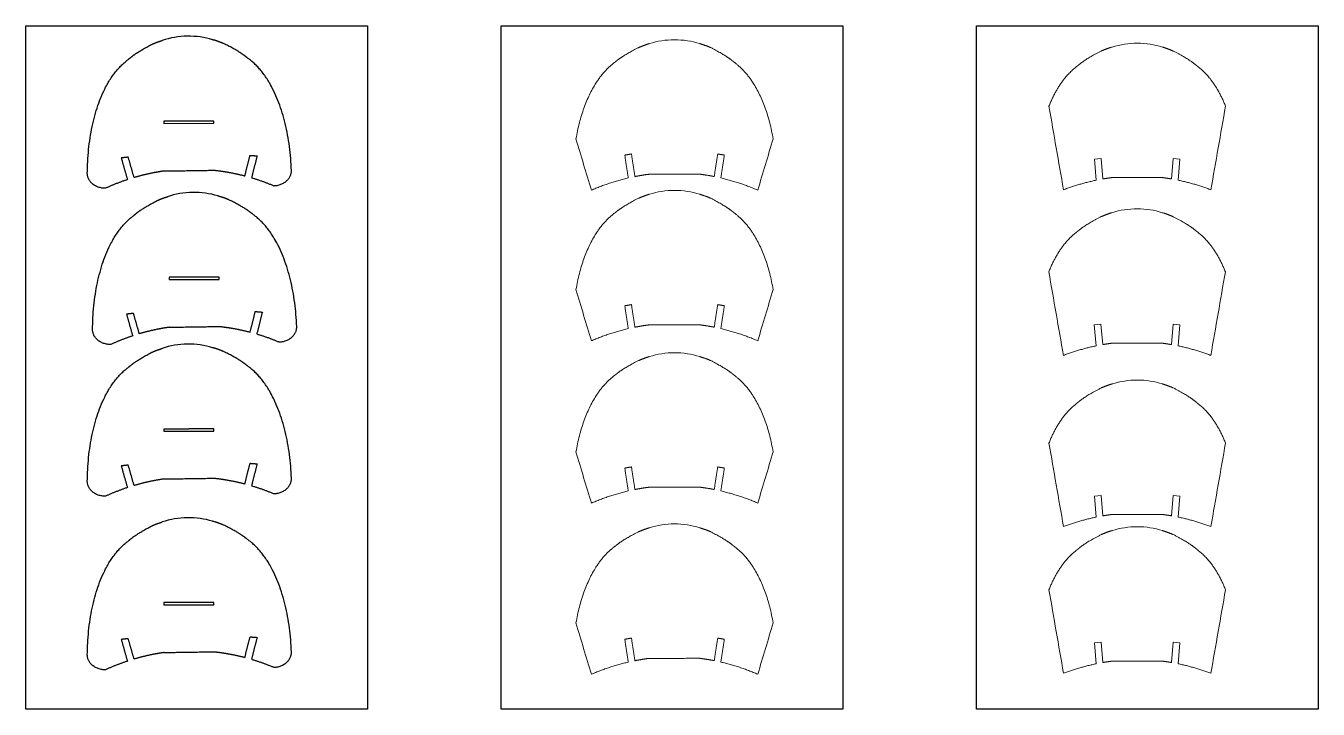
# Model space of a CAD drawing. Header units: metres. Extents: x 1979.8 to 2018, y 1971.1 to 1990.7.
# Drawn here: x 2012.19 to 2017.96, y 1987.33 to 1990.38 of the extents above; entities that cross this region are included whole.
import ezdxf

# ---------------------------------------------------------------- set-up
doc = ezdxf.new("R2010")
doc.units = ezdxf.units.M
doc.layers.add('ΦΥΛΛΑ ΓΙΑ CNC', color=1, linetype='Continuous')
doc.layers.add('ΦΥΛΛΑ ΚΟΝΤΡΑ ΠΛΑΚΕ', color=131, linetype='Continuous')

msp = doc.modelspace()

# ---------------------------------------------------------------- linework, layer by layer
at = {"layer": 'ΦΥΛΛΑ ΓΙΑ CNC'}
for points in [[(2012.9151, 1989.9571), (2012.8037, 1989.9571), (2012.8037, 1989.9469), (2013.0266, 1989.9476), (2013.0266, 1989.9575), (2012.9151, 1989.9575)], [(2012.9386, 1989.2598), (2012.8271, 1989.2598), (2012.8272, 1989.2496), (2013.0501, 1989.2503), (2013.05, 1989.2601), (2012.9386, 1989.2601)], [(2012.9151, 1988.5826), (2012.8037, 1988.5826), (2012.8037, 1988.5724), (2013.0266, 1988.573), (2013.0266, 1988.5829), (2012.9151, 1988.5829)], [(2012.9151, 1987.8078), (2012.8037, 1987.8078), (2012.8037, 1987.7976), (2013.0266, 1987.7983), (2013.0266, 1987.8082), (2012.9151, 1987.8082)]]:
    msp.add_lwpolyline(points, dxfattribs=at)
at = {"layer": 'ΦΥΛΛΑ ΓΙΑ CNC', "lineweight": 5}
for points in [[(2016.9652, 1989.6933), (2016.9568, 1989.7865), (2016.9866, 1989.7901), (2016.9948, 1989.6989)], [(2017.3008, 1989.6989), (2017.3089, 1989.7901), (2017.3387, 1989.7865), (2017.3304, 1989.6933)], [(2016.9646, 1988.954), (2016.9563, 1989.0472), (2016.9861, 1989.0508), (2016.9943, 1988.9596)], [(2017.3003, 1988.9596), (2017.3084, 1989.0508), (2017.3382, 1989.0472), (2017.3299, 1988.954)], [(2016.9652, 1988.1896), (2016.9568, 1988.2827), (2016.9866, 1988.2864), (2016.9948, 1988.1952)], [(2017.3008, 1988.1952), (2017.3089, 1988.2864), (2017.3387, 1988.2827), (2017.3304, 1988.1896)], [(2016.9652, 1987.5349), (2016.9568, 1987.628), (2016.9866, 1987.6317), (2016.9948, 1987.5405)], [(2017.3008, 1987.5405), (2017.3089, 1987.6317), (2017.3387, 1987.628), (2017.3304, 1987.5349)]]:
    msp.add_lwpolyline(points, dxfattribs=at)
at = {"layer": 'ΦΥΛΛΑ ΓΙΑ CNC', "lineweight": -3}
for points, weights in [([(2012.7472, 1990.2984), (2012.7709, 1990.3092), (2012.7958, 1990.317)], [0.931709150307, 0.919797461204, 0.911534052656]), ([(2013.07, 1990.3033), (2013.0459, 1990.3134), (2013.0208, 1990.3204)], [0.931709150307, 0.919797461204, 0.911534052656]), ([(2012.8049, 1989.7344), (2012.9179, 1989.7361), (2013.0295, 1989.7378)], [0.999923417659, 0.942555254016, 1]), ([(2013.2938, 1989.6688), (2013.3739, 1989.67), (2013.3729, 1989.7373)], [1, 0.707106781187, 1]), ([(2012.5429, 1989.6573), (2012.4627, 1989.6561), (2012.4617, 1989.7233)], [1, 0.707106781187, 1]), ([(2012.6407, 1989.6958), (2012.5907, 1989.6793), (2012.5429, 1989.6573)], [0.99651626955, 0.996723144745, 1]), ([(2013.1948, 1989.7043), (2013.2453, 1989.6893), (2013.2938, 1989.6688)], [0.99651626955, 0.996723144745, 1]), ([(2012.7706, 1989.601), (2012.7944, 1989.6118), (2012.8193, 1989.6196)], [0.931709150307, 0.919797461204, 0.911534052656]), ([(2013.0934, 1989.606), (2013.0694, 1989.616), (2013.0442, 1989.6231)], [0.931709150307, 0.919797461204, 0.911534052656]), ([(2012.8283, 1989.037), (2012.9414, 1989.0388), (2013.053, 1989.0405)], [0.999923417659, 0.942555254016, 1]), ([(2013.3172, 1988.9714), (2013.3974, 1988.9726), (2013.3964, 1989.0399)], [1, 0.707106781187, 1]), ([(2012.5664, 1988.96), (2012.4862, 1988.9587), (2012.4851, 1989.026)], [1, 0.707106781187, 1]), ([(2012.6642, 1988.9985), (2012.6142, 1988.9819), (2012.5664, 1988.96)], [0.99651626955, 0.996723144745, 1]), ([(2013.2183, 1989.0069), (2013.2687, 1988.9919), (2013.3172, 1988.9714)], [0.99651626955, 0.996723144745, 1]), ([(2012.7472, 1988.9238), (2012.7709, 1988.9346), (2012.7958, 1988.9424)], [0.931709150307, 0.919797461204, 0.911534052656]), ([(2013.07, 1988.9287), (2013.0459, 1988.9388), (2013.0208, 1988.9458)], [0.931709150307, 0.919797461204, 0.911534052656]), ([(2012.5429, 1988.2827), (2012.4627, 1988.2815), (2012.4617, 1988.3488)], [1, 0.707106781187, 1]), ([(2012.8049, 1988.3598), (2012.9179, 1988.3615), (2013.0295, 1988.3632)], [0.999923417659, 0.942555254016, 1]), ([(2013.2938, 1988.2942), (2013.3739, 1988.2954), (2013.3729, 1988.3627)], [1, 0.707106781187, 1]), ([(2012.6407, 1988.3212), (2012.5907, 1988.3047), (2012.5429, 1988.2827)], [0.99651626955, 0.996723144745, 1]), ([(2013.1948, 1988.3297), (2013.2453, 1988.3147), (2013.2938, 1988.2942)], [0.99651626955, 0.996723144745, 1]), ([(2012.7472, 1988.1491), (2012.7709, 1988.1599), (2012.7958, 1988.1677)], [0.931709150307, 0.919797461204, 0.911534052656]), ([(2013.07, 1988.154), (2013.0459, 1988.1641), (2013.0208, 1988.1711)], [0.931709150307, 0.919797461204, 0.911534052656]), ([(2012.5429, 1987.508), (2012.4627, 1987.5068), (2012.4617, 1987.574)], [1, 0.707106781187, 1]), ([(2012.6407, 1987.5465), (2012.5907, 1987.53), (2012.5429, 1987.508)], [0.99651626955, 0.996723144745, 1]), ([(2012.8049, 1987.5851), (2012.9179, 1987.5868), (2013.0295, 1987.5885)], [0.999923417659, 0.942555254016, 1]), ([(2013.1948, 1987.555), (2013.2453, 1987.54), (2013.2938, 1987.5195)], [0.99651626955, 0.996723144745, 1]), ([(2013.2938, 1987.5195), (2013.3739, 1987.5207), (2013.3729, 1987.588)], [1, 0.707106781187, 1])]:
    msp.add_rational_spline(points, weights, degree=2, dxfattribs=at)
for points in [[(2013.0206, 1990.3204), (2012.9853, 1990.3314), (2012.9469, 1990.3366), (2012.8698, 1990.3354), (2012.8313, 1990.3291), (2012.7958, 1990.317)], [(2013.0441, 1989.6231), (2013.0087, 1989.6341), (2012.9703, 1989.6393), (2012.8933, 1989.6381), (2012.8548, 1989.6317), (2012.8193, 1989.6196)], [(2013.0206, 1988.9458), (2012.9853, 1988.9568), (2012.9469, 1988.962), (2012.8698, 1988.9609), (2012.8313, 1988.9545), (2012.7958, 1988.9424)], [(2013.0206, 1988.1711), (2012.9853, 1988.1821), (2012.9469, 1988.1873), (2012.8698, 1988.1861), (2012.8313, 1988.1798), (2012.7958, 1988.1677)]]:
    msp.add_open_spline(points, degree=3, knots=[0, 0, 0, 0, 0.500337, 0.500337, 1.000843, 1.000843, 1.000843, 1.000843], dxfattribs=at)
for points, weights, knots in [([(2013.3729, 1989.7373), (2013.3582, 1990.1005), (2013.1854, 1990.2324), (2013.1741, 1990.241), (2013.1628, 1990.2496), (2013.1333, 1990.2721), (2013.07, 1990.3033)], [1, 0.888324260259, 1, 1, 1, 0.970376548073, 0.948940508878], [3.3219173, 3.3219173, 3.3219173, 3.7990306, 3.7990306, 3.8560209, 3.8560209, 3.9482049, 3.9482049, 3.9482049]), ([(2012.4617, 1989.7233), (2012.4653, 1990.0868), (2012.634, 1990.224), (2012.645, 1990.2329), (2012.6561, 1990.2419), (2012.6848, 1990.2653), (2012.7472, 1990.2984)], [1, 0.888324260259, 1, 1, 1, 0.970376548073, 0.948940508878], [3.3219173, 3.3219173, 3.3219173, 3.7990306, 3.7990306, 3.8560209, 3.8560209, 3.9482049, 3.9482049, 3.9482049]), ([(2012.8049, 1989.7344), (2012.7804, 1989.7309), (2012.7561, 1989.7261), (2012.7127, 1989.7176), (2012.6704, 1989.7051)], [1, 0.999659318534, 1, 0.997248724701, 0.99666160826], [2.7549118, 2.7549118, 2.7549118, 2.8346643, 2.8346643, 2.9768778, 2.9768778, 2.9768778]), ([(2013.0295, 1989.7378), (2013.0542, 1989.735), (2013.0786, 1989.731), (2013.1222, 1989.7238), (2013.1649, 1989.7126)], [1, 0.999659318534, 1, 0.997248724701, 0.99666160826], [2.7549118, 2.7549118, 2.7549118, 2.8346643, 2.8346643, 2.9768778, 2.9768778, 2.9768778]), ([(2012.4851, 1989.026), (2012.4888, 1989.3895), (2012.6575, 1989.5266), (2012.6685, 1989.5356), (2012.6795, 1989.5446), (2012.7083, 1989.5679), (2012.7706, 1989.601)], [1, 0.888324260259, 1, 1, 1, 0.970376548073, 0.948940508878], [3.3219173, 3.3219173, 3.3219173, 3.7990306, 3.7990306, 3.8560209, 3.8560209, 3.9482049, 3.9482049, 3.9482049]), ([(2013.3964, 1989.0399), (2013.3816, 1989.4031), (2013.2088, 1989.5351), (2013.1975, 1989.5437), (2013.1862, 1989.5523), (2013.1568, 1989.5748), (2013.0934, 1989.606)], [1, 0.888324260259, 1, 1, 1, 0.970376548073, 0.948940508878], [3.3219173, 3.3219173, 3.3219173, 3.7990306, 3.7990306, 3.8560209, 3.8560209, 3.9482049, 3.9482049, 3.9482049]), ([(2012.8283, 1989.037), (2012.8038, 1989.0335), (2012.7795, 1989.0288), (2012.7362, 1989.0203), (2012.6938, 1989.0078)], [1, 0.999659318534, 1, 0.997248724701, 0.99666160826], [2.7549118, 2.7549118, 2.7549118, 2.8346643, 2.8346643, 2.9768778, 2.9768778, 2.9768778]), ([(2013.053, 1989.0405), (2013.0776, 1989.0377), (2013.102, 1989.0337), (2013.1456, 1989.0265), (2013.1883, 1989.0153)], [1, 0.999659318534, 1, 0.997248724701, 0.99666160826], [2.7549118, 2.7549118, 2.7549118, 2.8346643, 2.8346643, 2.9768778, 2.9768778, 2.9768778]), ([(2012.4617, 1988.3488), (2012.4653, 1988.7123), (2012.634, 1988.8494), (2012.645, 1988.8584), (2012.6561, 1988.8673), (2012.6848, 1988.8907), (2012.7472, 1988.9238)], [1, 0.888324260259, 1, 1, 1, 0.970376548073, 0.948940508878], [3.3219173, 3.3219173, 3.3219173, 3.7990306, 3.7990306, 3.8560209, 3.8560209, 3.9482049, 3.9482049, 3.9482049]), ([(2013.3729, 1988.3627), (2013.3582, 1988.7259), (2013.1854, 1988.8578), (2013.1741, 1988.8664), (2013.1628, 1988.8751), (2013.1333, 1988.8976), (2013.07, 1988.9287)], [1, 0.888324260259, 1, 1, 1, 0.970376548073, 0.948940508878], [3.3219173, 3.3219173, 3.3219173, 3.7990306, 3.7990306, 3.8560209, 3.8560209, 3.9482049, 3.9482049, 3.9482049]), ([(2012.8049, 1988.3598), (2012.7804, 1988.3563), (2012.7561, 1988.3515), (2012.7127, 1988.343), (2012.6704, 1988.3305)], [1, 0.999659318534, 1, 0.997248724701, 0.99666160826], [2.7549118, 2.7549118, 2.7549118, 2.8346643, 2.8346643, 2.9768778, 2.9768778, 2.9768778]), ([(2013.0295, 1988.3632), (2013.0542, 1988.3605), (2013.0786, 1988.3565), (2013.1222, 1988.3493), (2013.1649, 1988.3381)], [1, 0.999659318534, 1, 0.997248724701, 0.99666160826], [2.7549118, 2.7549118, 2.7549118, 2.8346643, 2.8346643, 2.9768778, 2.9768778, 2.9768778]), ([(2012.4617, 1987.574), (2012.4653, 1987.9375), (2012.634, 1988.0747), (2012.645, 1988.0836), (2012.6561, 1988.0926), (2012.6848, 1988.116), (2012.7472, 1988.1491)], [1, 0.888324260259, 1, 1, 1, 0.970376548073, 0.948940508878], [3.3219173, 3.3219173, 3.3219173, 3.7990306, 3.7990306, 3.8560209, 3.8560209, 3.9482049, 3.9482049, 3.9482049]), ([(2013.3729, 1987.588), (2013.3582, 1987.9512), (2013.1854, 1988.0831), (2013.1741, 1988.0917), (2013.1628, 1988.1003), (2013.1333, 1988.1228), (2013.07, 1988.154)], [1, 0.888324260259, 1, 1, 1, 0.970376548073, 0.948940508878], [3.3219173, 3.3219173, 3.3219173, 3.7990306, 3.7990306, 3.8560209, 3.8560209, 3.9482049, 3.9482049, 3.9482049]), ([(2012.8049, 1987.5851), (2012.7804, 1987.5816), (2012.7561, 1987.5768), (2012.7127, 1987.5683), (2012.6704, 1987.5558)], [1, 0.999659318534, 1, 0.997248724701, 0.99666160826], [2.7549118, 2.7549118, 2.7549118, 2.8346643, 2.8346643, 2.9768778, 2.9768778, 2.9768778]), ([(2013.0295, 1987.5885), (2013.0542, 1987.5857), (2013.0786, 1987.5817), (2013.1222, 1987.5745), (2013.1649, 1987.5633)], [1, 0.999659318534, 1, 0.997248724701, 0.99666160826], [2.7549118, 2.7549118, 2.7549118, 2.8346643, 2.8346643, 2.9768778, 2.9768778, 2.9768778])]:
    msp.add_rational_spline(points, weights, degree=2, knots=knots, dxfattribs=at)
at = {"layer": 'ΦΥΛΛΑ ΓΙΑ CNC', "lineweight": 5}
for points, weights in [([(2014.9211, 1990.2849), (2014.9451, 1990.2954), (2014.9701, 1990.3028)], [0.931709150307, 0.919797461204, 0.911534052656]), ([(2015.2442, 1990.285), (2015.2203, 1990.2955), (2015.1952, 1990.3029)], [0.931709150307, 0.919797461204, 0.911534052656]), ([(2017.0354, 1990.2877), (2017.0105, 1990.2803), (2016.9867, 1990.2698)], [0.911534052656, 0.919797461204, 0.931709150307]), ([(2017.3089, 1990.2698), (2017.2851, 1990.2803), (2017.2601, 1990.2877)], [0.931709150307, 0.919797461204, 0.911534052656]), ([(2014.8762, 1989.7033), (2014.7913, 1989.6836), (2014.7114, 1989.6489)], [0.997711099314, 0.994529875035, 0.999720950629]), ([(2014.9704, 1989.7201), (2015.0828, 1989.7202), (2015.1952, 1989.7202)], [1, 0.942516937305, 1]), ([(2015.2894, 1989.7034), (2015.3743, 1989.6838), (2015.4542, 1989.649)], [0.997711099314, 0.994529875035, 0.999720950629]), ([(2016.8188, 1989.6506), (2016.8903, 1989.6779), (2016.9652, 1989.6933)], [0.997605012612, 0.994926297735, 0.998754901031]), ([(2016.9948, 1989.6989), (2017.0151, 1989.7024), (2017.0355, 1989.705)], [1, 0.999762137469, 1]), ([(2017.0355, 1989.705), (2017.1495, 1989.705), (2017.2601, 1989.705)], [0.999939809522, 0.942547048317, 1]), ([(2017.2601, 1989.705), (2017.2805, 1989.7024), (2017.3008, 1989.6989)], [1, 0.999762137469, 1]), ([(2017.3304, 1989.6933), (2017.4053, 1989.6779), (2017.4767, 1989.6506)], [0.998754901031, 0.994926297735, 0.997605012612]), ([(2014.9211, 1989.6125), (2014.9451, 1989.6229), (2014.9701, 1989.6304)], [0.931709150307, 0.919797461204, 0.911534052656]), ([(2015.2442, 1989.6126), (2015.2203, 1989.623), (2015.1952, 1989.6304)], [0.931709150307, 0.919797461204, 0.911534052656]), ([(2017.0349, 1989.5484), (2017.01, 1989.541), (2016.9862, 1989.5306)], [0.911534052656, 0.919797461204, 0.931709150307]), ([(2017.3084, 1989.5305), (2017.2846, 1989.541), (2017.2596, 1989.5484)], [0.931709150307, 0.919797461204, 0.911534052656]), ([(2014.9704, 1989.0477), (2015.0828, 1989.0477), (2015.1952, 1989.0477)], [1, 0.942516937305, 1]), ([(2014.8762, 1989.0308), (2014.7913, 1989.0112), (2014.7114, 1988.9764)], [0.997711099314, 0.994529875035, 0.999720950629]), ([(2015.2894, 1989.0309), (2015.3743, 1989.0113), (2015.4542, 1988.9766)], [0.997711099314, 0.994529875035, 0.999720950629]), ([(2016.8183, 1988.9114), (2016.8898, 1988.9386), (2016.9646, 1988.954)], [0.997605012612, 0.994926297735, 0.998754901031]), ([(2016.9943, 1988.9596), (2017.0146, 1988.9631), (2017.035, 1988.9657)], [1, 0.999762137469, 1]), ([(2017.035, 1988.9657), (2017.149, 1988.9657), (2017.2595, 1988.9657)], [0.999939809522, 0.942547048317, 1]), ([(2017.2595, 1988.9657), (2017.28, 1988.9631), (2017.3003, 1988.9596)], [1, 0.999762137469, 1]), ([(2017.3299, 1988.954), (2017.4048, 1988.9386), (2017.4762, 1988.9113)], [0.998754901031, 0.994926297735, 0.997605012612]), ([(2014.9211, 1988.888), (2014.9451, 1988.8984), (2014.9701, 1988.9058)], [0.931709150307, 0.919797461204, 0.911534052656]), ([(2015.2442, 1988.888), (2015.2203, 1988.8985), (2015.1952, 1988.9059)], [0.931709150307, 0.919797461204, 0.911534052656]), ([(2017.0354, 1988.784), (2017.0105, 1988.7765), (2016.9867, 1988.7661)], [0.911534052656, 0.919797461204, 0.931709150307]), ([(2017.3089, 1988.7661), (2017.2851, 1988.7765), (2017.2601, 1988.7839)], [0.931709150307, 0.919797461204, 0.911534052656]), ([(2014.8762, 1988.3063), (2014.7913, 1988.2867), (2014.7114, 1988.2519)], [0.997711099314, 0.994529875035, 0.999720950629]), ([(2014.9704, 1988.3232), (2015.0828, 1988.3232), (2015.1952, 1988.3232)], [1, 0.942516937305, 1]), ([(2015.2894, 1988.3064), (2015.3743, 1988.2868), (2015.4542, 1988.2521)], [0.997711099314, 0.994529875035, 0.999720950629]), ([(2016.8188, 1988.1469), (2016.8903, 1988.1742), (2016.9652, 1988.1896)], [0.997605012612, 0.994926297735, 0.998754901031]), ([(2016.9948, 1988.1952), (2017.0151, 1988.1987), (2017.0355, 1988.2013)], [1, 0.999762137469, 1]), ([(2017.0355, 1988.2013), (2017.1495, 1988.2013), (2017.2601, 1988.2013)], [0.999939809522, 0.942547048317, 1]), ([(2017.2601, 1988.2013), (2017.2805, 1988.1987), (2017.3008, 1988.1952)], [1, 0.999762137469, 1]), ([(2017.3304, 1988.1896), (2017.4053, 1988.1742), (2017.4767, 1988.1469)], [0.998754901031, 0.994926297735, 0.997605012612]), ([(2014.9211, 1988.1239), (2014.9451, 1988.1344), (2014.9701, 1988.1418)], [0.931709150307, 0.919797461204, 0.911534052656]), ([(2015.2442, 1988.124), (2015.2203, 1988.1344), (2015.1952, 1988.1418)], [0.931709150307, 0.919797461204, 0.911534052656]), ([(2017.0354, 1988.1293), (2017.0105, 1988.1218), (2016.9867, 1988.1114)], [0.911534052656, 0.919797461204, 0.931709150307]), ([(2017.3089, 1988.1114), (2017.2851, 1988.1218), (2017.2601, 1988.1292)], [0.931709150307, 0.919797461204, 0.911534052656]), ([(2014.8762, 1987.5423), (2014.7913, 1987.5226), (2014.7114, 1987.4878)], [0.997711099314, 0.994529875035, 0.999720950629]), ([(2014.9704, 1987.5591), (2015.0828, 1987.5591), (2015.1952, 1987.5592)], [1, 0.942516937305, 1]), ([(2015.2894, 1987.5424), (2015.3743, 1987.5228), (2015.4542, 1987.488)], [0.997711099314, 0.994529875035, 0.999720950629]), ([(2016.8188, 1987.4922), (2016.8903, 1987.5195), (2016.9652, 1987.5349)], [0.997605012612, 0.994926297735, 0.998754901031]), ([(2016.9948, 1987.5405), (2017.0151, 1987.544), (2017.0355, 1987.5466)], [1, 0.999762137469, 1]), ([(2017.0355, 1987.5466), (2017.1495, 1987.5466), (2017.2601, 1987.5466)], [0.999939809522, 0.942547048317, 1]), ([(2017.2601, 1987.5466), (2017.2805, 1987.544), (2017.3008, 1987.5405)], [1, 0.999762137469, 1]), ([(2017.3304, 1987.5349), (2017.4053, 1987.5195), (2017.4767, 1987.4922)], [0.998754901031, 0.994926297735, 0.997605012612])]:
    msp.add_rational_spline(points, weights, degree=2, dxfattribs=at)
for points, knots in [([(2015.1951, 1990.3029), (2015.1596, 1990.3144), (2015.1212, 1990.3202), (2015.0441, 1990.3202), (2015.0057, 1990.3144), (2014.9702, 1990.3028)], [0, 0, 0, 0, 0.500337, 0.500337, 1.000843, 1.000843, 1.000843, 1.000843]), ([(2017.2601, 1990.2877), (2017.2252, 1990.2992), (2017.1871, 1990.305), (2017.1101, 1990.305), (2017.0714, 1990.2992), (2017.0354, 1990.2877)], [4.673377, 4.673377, 4.673377, 4.673377, 5.173715, 5.173715, 5.67422, 5.67422, 5.67422, 5.67422]), ([(2015.1951, 1989.6304), (2015.1596, 1989.6419), (2015.1212, 1989.6477), (2015.0441, 1989.6477), (2015.0057, 1989.6419), (2014.9702, 1989.6304)], [0, 0, 0, 0, 0.500337, 0.500337, 1.000843, 1.000843, 1.000843, 1.000843]), ([(2017.2596, 1989.5484), (2017.2247, 1989.5599), (2017.1866, 1989.5657), (2017.1096, 1989.5657), (2017.0709, 1989.56), (2017.0349, 1989.5484)], [4.673377, 4.673377, 4.673377, 4.673377, 5.173715, 5.173715, 5.67422, 5.67422, 5.67422, 5.67422]), ([(2015.1951, 1988.9059), (2015.1596, 1988.9174), (2015.1212, 1988.9232), (2015.0441, 1988.9232), (2015.0057, 1988.9174), (2014.9702, 1988.9058)], [0, 0, 0, 0, 0.500337, 0.500337, 1.000843, 1.000843, 1.000843, 1.000843]), ([(2017.2601, 1988.7839), (2017.2252, 1988.7955), (2017.1871, 1988.8013), (2017.1101, 1988.8013), (2017.0714, 1988.7955), (2017.0354, 1988.784)], [4.673377, 4.673377, 4.673377, 4.673377, 5.173715, 5.173715, 5.67422, 5.67422, 5.67422, 5.67422]), ([(2015.1951, 1988.1418), (2015.1596, 1988.1534), (2015.1212, 1988.1591), (2015.0441, 1988.1591), (2015.0057, 1988.1533), (2014.9702, 1988.1418)], [0, 0, 0, 0, 0.500337, 0.500337, 1.000843, 1.000843, 1.000843, 1.000843]), ([(2017.2601, 1988.1292), (2017.2252, 1988.1408), (2017.1871, 1988.1466), (2017.1101, 1988.1466), (2017.0714, 1988.1408), (2017.0354, 1988.1293)], [4.673377, 4.673377, 4.673377, 4.673377, 5.173715, 5.173715, 5.67422, 5.67422, 5.67422, 5.67422])]:
    msp.add_open_spline(points, degree=3, knots=knots, dxfattribs=at)
for points, weights, knots in [([(2014.6428, 1989.878), (2014.6842, 1990.1155), (2014.8069, 1990.2123), (2014.818, 1990.2211), (2014.8292, 1990.2299), (2014.8583, 1990.2528), (2014.9211, 1990.2849)], [0.957245256147, 0.917133739722, 1, 1, 1, 0.970376548073, 0.948940508878], [3.4450003, 3.4450003, 3.4450003, 3.7990306, 3.7990306, 3.8560209, 3.8560209, 3.9482049, 3.9482049, 3.9482049]), ([(2015.5228, 1989.8782), (2015.4812, 1990.1157), (2015.3585, 1990.2124), (2015.3473, 1990.2212), (2015.3361, 1990.23), (2015.307, 1990.2529), (2015.2442, 1990.285)], [0.957245256147, 0.917133739722, 1, 1, 1, 0.970376548073, 0.948940508878], [3.4450003, 3.4450003, 3.4450003, 3.7990306, 3.7990306, 3.8560209, 3.8560209, 3.9482049, 3.9482049, 3.9482049]), ([(2016.9867, 1990.2698), (2016.9241, 1990.2377), (2016.8951, 1990.2148), (2016.884, 1990.206), (2016.8729, 1990.1972), (2016.8001, 1990.1396), (2016.7538, 1990.024)], [0.948940508878, 0.970376548073, 1, 1, 1, 0.948904416698, 0.944564890513], [5.7357557, 5.7357557, 5.7357557, 5.8279397, 5.8279397, 5.88493, 5.88493, 6.1032262, 6.1032262, 6.1032262]), ([(2017.5418, 1990.024), (2017.4955, 1990.1395), (2017.4227, 1990.1972), (2017.4116, 1990.206), (2017.4005, 1990.2148), (2017.3715, 1990.2377), (2017.3089, 1990.2698)], [0.944564890513, 0.948904416698, 1, 1, 1, 0.970376548073, 0.948940508878], [4.2443711, 4.2443711, 4.2443711, 4.4626672, 4.4626672, 4.5196575, 4.5196575, 4.6118415, 4.6118415, 4.6118415]), ([(2014.9704, 1989.7201), (2014.9458, 1989.717), (2014.9214, 1989.7126), (2014.9136, 1989.7112), (2014.9059, 1989.7097)], [1, 0.999659318534, 1, 0.99950595253, 0.999081689467], [2.7549118, 2.7549118, 2.7549118, 2.8346643, 2.8346643, 2.8602016, 2.8602016, 2.8602016]), ([(2015.1952, 1989.7202), (2015.2198, 1989.7171), (2015.2442, 1989.7127), (2015.252, 1989.7113), (2015.2597, 1989.7097)], [1, 0.999659318534, 1, 0.99950595253, 0.999081689467], [2.7549118, 2.7549118, 2.7549118, 2.8346643, 2.8346643, 2.8602016, 2.8602016, 2.8602016]), ([(2014.6428, 1989.2056), (2014.6842, 1989.4431), (2014.8069, 1989.5398), (2014.818, 1989.5486), (2014.8292, 1989.5574), (2014.8583, 1989.5803), (2014.9211, 1989.6125)], [0.957245256147, 0.917133739722, 1, 1, 1, 0.970376548073, 0.948940508878], [3.4450003, 3.4450003, 3.4450003, 3.7990306, 3.7990306, 3.8560209, 3.8560209, 3.9482049, 3.9482049, 3.9482049]), ([(2015.5228, 1989.2058), (2015.4812, 1989.4433), (2015.3585, 1989.5399), (2015.3473, 1989.5487), (2015.3361, 1989.5575), (2015.307, 1989.5804), (2015.2442, 1989.6126)], [0.957245256147, 0.917133739722, 1, 1, 1, 0.970376548073, 0.948940508878], [3.4450003, 3.4450003, 3.4450003, 3.7990306, 3.7990306, 3.8560209, 3.8560209, 3.9482049, 3.9482049, 3.9482049]), ([(2016.9862, 1989.5306), (2016.9236, 1989.4984), (2016.8946, 1989.4755), (2016.8835, 1989.4667), (2016.8724, 1989.4579), (2016.7996, 1989.4003), (2016.7533, 1989.2847)], [0.948940508878, 0.970376548073, 1, 1, 1, 0.948904416698, 0.944564890513], [5.7357557, 5.7357557, 5.7357557, 5.8279397, 5.8279397, 5.88493, 5.88493, 6.1032262, 6.1032262, 6.1032262]), ([(2017.5413, 1989.2847), (2017.495, 1989.4002), (2017.4222, 1989.4579), (2017.4111, 1989.4667), (2017.4, 1989.4755), (2017.371, 1989.4984), (2017.3084, 1989.5305)], [0.944564890513, 0.948904416698, 1, 1, 1, 0.970376548073, 0.948940508878], [4.2443711, 4.2443711, 4.2443711, 4.4626672, 4.4626672, 4.5196575, 4.5196575, 4.6118415, 4.6118415, 4.6118415]), ([(2014.9704, 1989.0477), (2014.9458, 1989.0446), (2014.9214, 1989.0402), (2014.9136, 1989.0387), (2014.9059, 1989.0372)], [1, 0.999659318534, 1, 0.99950595253, 0.999081689467], [2.7549118, 2.7549118, 2.7549118, 2.8346643, 2.8346643, 2.8602016, 2.8602016, 2.8602016]), ([(2015.1952, 1989.0477), (2015.2198, 1989.0446), (2015.2442, 1989.0402), (2015.252, 1989.0388), (2015.2597, 1989.0373)], [1, 0.999659318534, 1, 0.99950595253, 0.999081689467], [2.7549118, 2.7549118, 2.7549118, 2.8346643, 2.8346643, 2.8602016, 2.8602016, 2.8602016]), ([(2014.6428, 1988.481), (2014.6842, 1988.7185), (2014.8069, 1988.8153), (2014.818, 1988.8241), (2014.8292, 1988.8329), (2014.8583, 1988.8558), (2014.9211, 1988.888)], [0.957245256147, 0.917133739722, 1, 1, 1, 0.970376548073, 0.948940508878], [3.4450003, 3.4450003, 3.4450003, 3.7990306, 3.7990306, 3.8560209, 3.8560209, 3.9482049, 3.9482049, 3.9482049]), ([(2015.5228, 1988.4812), (2015.4812, 1988.7187), (2015.3585, 1988.8154), (2015.3473, 1988.8242), (2015.3361, 1988.833), (2015.307, 1988.8559), (2015.2442, 1988.888)], [0.957245256147, 0.917133739722, 1, 1, 1, 0.970376548073, 0.948940508878], [3.4450003, 3.4450003, 3.4450003, 3.7990306, 3.7990306, 3.8560209, 3.8560209, 3.9482049, 3.9482049, 3.9482049]), ([(2016.9867, 1988.7661), (2016.9241, 1988.734), (2016.8951, 1988.711), (2016.884, 1988.7022), (2016.8729, 1988.6935), (2016.8001, 1988.6358), (2016.7538, 1988.5203)], [0.948940508878, 0.970376548073, 1, 1, 1, 0.948904416698, 0.944564890513], [5.7357557, 5.7357557, 5.7357557, 5.8279397, 5.8279397, 5.88493, 5.88493, 6.1032262, 6.1032262, 6.1032262]), ([(2017.5418, 1988.5203), (2017.4955, 1988.6358), (2017.4227, 1988.6934), (2017.4116, 1988.7022), (2017.4005, 1988.711), (2017.3715, 1988.734), (2017.3089, 1988.7661)], [0.944564890513, 0.948904416698, 1, 1, 1, 0.970376548073, 0.948940508878], [4.2443711, 4.2443711, 4.2443711, 4.4626672, 4.4626672, 4.5196575, 4.5196575, 4.6118415, 4.6118415, 4.6118415]), ([(2014.9704, 1988.3232), (2014.9458, 1988.32), (2014.9214, 1988.3156), (2014.9136, 1988.3142), (2014.9059, 1988.3127)], [1, 0.999659318534, 1, 0.99950595253, 0.999081689467], [2.7549118, 2.7549118, 2.7549118, 2.8346643, 2.8346643, 2.8602016, 2.8602016, 2.8602016]), ([(2015.1952, 1988.3232), (2015.2198, 1988.3201), (2015.2442, 1988.3157), (2015.252, 1988.3143), (2015.2597, 1988.3128)], [1, 0.999659318534, 1, 0.99950595253, 0.999081689467], [2.7549118, 2.7549118, 2.7549118, 2.8346643, 2.8346643, 2.8602016, 2.8602016, 2.8602016]), ([(2014.6428, 1987.717), (2014.6842, 1987.9545), (2014.8069, 1988.0512), (2014.818, 1988.06), (2014.8292, 1988.0688), (2014.8583, 1988.0918), (2014.9211, 1988.1239)], [0.957245256147, 0.917133739722, 1, 1, 1, 0.970376548073, 0.948940508878], [3.4450003, 3.4450003, 3.4450003, 3.7990306, 3.7990306, 3.8560209, 3.8560209, 3.9482049, 3.9482049, 3.9482049]), ([(2015.5228, 1987.7172), (2015.4812, 1987.9547), (2015.3585, 1988.0514), (2015.3473, 1988.0602), (2015.3361, 1988.069), (2015.307, 1988.0919), (2015.2442, 1988.124)], [0.957245256147, 0.917133739722, 1, 1, 1, 0.970376548073, 0.948940508878], [3.4450003, 3.4450003, 3.4450003, 3.7990306, 3.7990306, 3.8560209, 3.8560209, 3.9482049, 3.9482049, 3.9482049]), ([(2016.9867, 1988.1114), (2016.9241, 1988.0793), (2016.8951, 1988.0563), (2016.884, 1988.0475), (2016.8729, 1988.0388), (2016.8001, 1987.9811), (2016.7538, 1987.8656)], [0.948940508878, 0.970376548073, 1, 1, 1, 0.948904416698, 0.944564890513], [5.7357557, 5.7357557, 5.7357557, 5.8279397, 5.8279397, 5.88493, 5.88493, 6.1032262, 6.1032262, 6.1032262]), ([(2017.5418, 1987.8656), (2017.4955, 1987.9811), (2017.4227, 1988.0387), (2017.4116, 1988.0475), (2017.4005, 1988.0563), (2017.3715, 1988.0793), (2017.3089, 1988.1114)], [0.944564890513, 0.948904416698, 1, 1, 1, 0.970376548073, 0.948940508878], [4.2443711, 4.2443711, 4.2443711, 4.4626672, 4.4626672, 4.5196575, 4.5196575, 4.6118415, 4.6118415, 4.6118415]), ([(2014.9704, 1987.5591), (2014.9458, 1987.556), (2014.9214, 1987.5516), (2014.9136, 1987.5502), (2014.9059, 1987.5486)], [1, 0.999659318534, 1, 0.99950595253, 0.999081689467], [2.7549118, 2.7549118, 2.7549118, 2.8346643, 2.8346643, 2.8602016, 2.8602016, 2.8602016]), ([(2015.1952, 1987.5592), (2015.2198, 1987.5561), (2015.2442, 1987.5517), (2015.252, 1987.5503), (2015.2597, 1987.5487)], [1, 0.999659318534, 1, 0.99950595253, 0.999081689467], [2.7549118, 2.7549118, 2.7549118, 2.8346643, 2.8346643, 2.8602016, 2.8602016, 2.8602016])]:
    msp.add_rational_spline(points, weights, degree=2, knots=knots, dxfattribs=at)
for points, degree in [([(2016.7538, 1990.024), (2016.7755, 1989.8996), (2016.7972, 1989.7751), (2016.8188, 1989.6506)], 3), ([(2017.4767, 1989.6506), (2017.4984, 1989.7751), (2017.5201, 1989.8995), (2017.5418, 1990.024)], 3), ([(2014.7114, 1989.6489), (2014.6885, 1989.7252), (2014.6656, 1989.8016), (2014.6428, 1989.878)], 3), ([(2015.4542, 1989.649), (2015.477, 1989.7254), (2015.4999, 1989.8018), (2015.5228, 1989.8782)], 3), ([(2014.8904, 1989.8104), (2014.8755, 1989.8079), (2014.8606, 1989.8054)], 2), ([(2014.8762, 1989.7033), (2014.8684, 1989.7543), (2014.8606, 1989.8054)], 2), ([(2014.9057, 1989.7096), (2014.898, 1989.76), (2014.8904, 1989.8104)], 2), ([(2015.2599, 1989.7097), (2015.2675, 1989.7601), (2015.2752, 1989.8105)], 2), ([(2015.2752, 1989.8105), (2015.29, 1989.808), (2015.3049, 1989.8055)], 2), ([(2015.2894, 1989.7034), (2015.2972, 1989.7544), (2015.3049, 1989.8055)], 2), ([(2016.7533, 1989.2847), (2016.775, 1989.1603), (2016.7967, 1989.0358), (2016.8183, 1988.9114)], 3), ([(2017.4762, 1988.9113), (2017.4979, 1989.0358), (2017.5196, 1989.1602), (2017.5413, 1989.2847)], 3), ([(2015.4542, 1988.9766), (2015.477, 1989.053), (2015.4999, 1989.1294), (2015.5228, 1989.2058)], 3), ([(2014.7114, 1988.9764), (2014.6885, 1989.0528), (2014.6656, 1989.1292), (2014.6428, 1989.2056)], 3), ([(2014.8904, 1989.138), (2014.8755, 1989.1354), (2014.8606, 1989.1329)], 2), ([(2014.8762, 1989.0308), (2014.8684, 1989.0819), (2014.8606, 1989.1329)], 2), ([(2014.9057, 1989.0372), (2014.898, 1989.0876), (2014.8904, 1989.138)], 2), ([(2015.2599, 1989.0373), (2015.2675, 1989.0877), (2015.2752, 1989.1381)], 2), ([(2015.2752, 1989.1381), (2015.29, 1989.1355), (2015.3049, 1989.133)], 2), ([(2015.2894, 1989.0309), (2015.2972, 1989.082), (2015.3049, 1989.133)], 2), ([(2016.7538, 1988.5203), (2016.7755, 1988.3958), (2016.7972, 1988.2714), (2016.8188, 1988.1469)], 3), ([(2017.4767, 1988.1469), (2017.4984, 1988.2713), (2017.5201, 1988.3958), (2017.5418, 1988.5203)], 3), ([(2014.7114, 1988.2519), (2014.6885, 1988.3283), (2014.6656, 1988.4046), (2014.6428, 1988.481)], 3), ([(2015.4542, 1988.2521), (2015.477, 1988.3284), (2015.4999, 1988.4048), (2015.5228, 1988.4812)], 3), ([(2014.8904, 1988.4135), (2014.8755, 1988.4109), (2014.8606, 1988.4084)], 2), ([(2014.8762, 1988.3063), (2014.8684, 1988.3573), (2014.8606, 1988.4084)], 2), ([(2014.9057, 1988.3126), (2014.898, 1988.3631), (2014.8904, 1988.4135)], 2), ([(2015.2599, 1988.3127), (2015.2675, 1988.3631), (2015.2752, 1988.4136)], 2), ([(2015.2752, 1988.4136), (2015.29, 1988.411), (2015.3049, 1988.4085)], 2), ([(2015.2894, 1988.3064), (2015.2972, 1988.3574), (2015.3049, 1988.4085)], 2), ([(2016.7538, 1987.8656), (2016.7755, 1987.7411), (2016.7972, 1987.6167), (2016.8188, 1987.4922)], 3), ([(2017.4767, 1987.4922), (2017.4984, 1987.6166), (2017.5201, 1987.7411), (2017.5418, 1987.8656)], 3), ([(2014.7114, 1987.4878), (2014.6885, 1987.5642), (2014.6656, 1987.6406), (2014.6428, 1987.717)], 3), ([(2015.4542, 1987.488), (2015.477, 1987.5644), (2015.4999, 1987.6408), (2015.5228, 1987.7172)], 3), ([(2014.8904, 1987.6494), (2014.8755, 1987.6469), (2014.8606, 1987.6443)], 2), ([(2014.9057, 1987.5486), (2014.898, 1987.599), (2014.8904, 1987.6494)], 2), ([(2015.2599, 1987.5487), (2015.2675, 1987.5991), (2015.2752, 1987.6495)], 2), ([(2015.2752, 1987.6495), (2015.29, 1987.647), (2015.3049, 1987.6444)], 2), ([(2014.8762, 1987.5423), (2014.8684, 1987.5933), (2014.8606, 1987.6443)], 2), ([(2015.2894, 1987.5424), (2015.2972, 1987.5934), (2015.3049, 1987.6444)], 2)]:
    msp.add_open_spline(points, degree=degree, dxfattribs=at)
at = {"layer": 'ΦΥΛΛΑ ΓΙΑ CNC', "lineweight": -3}
for points, degree in [([(2012.6444, 1989.7961), (2012.6288, 1989.7944), (2012.6131, 1989.7926)], 2), ([(2012.6131, 1989.7926), (2012.6269, 1989.7442), (2012.6407, 1989.6958)], 2), ([(2012.6704, 1989.7051), (2012.6574, 1989.7506), (2012.6444, 1989.7961)], 2), ([(2013.1649, 1989.7126), (2013.1765, 1989.7585), (2013.188, 1989.8044)], 2), ([(2013.188, 1989.8044), (2013.2037, 1989.8031), (2013.2194, 1989.8019)], 2), ([(2013.2194, 1989.8019), (2013.2071, 1989.7531), (2013.1948, 1989.7043)], 2), ([(2012.8047, 1989.7344), (2012.8047, 1989.7344), (2012.8047, 1989.7345), (2012.8047, 1989.7346)], 3), ([(2012.6679, 1989.0988), (2012.6522, 1989.097), (2012.6366, 1989.0953)], 2), ([(2012.6366, 1989.0953), (2012.6504, 1989.0469), (2012.6642, 1988.9985)], 2), ([(2012.6938, 1989.0078), (2012.6809, 1989.0533), (2012.6679, 1989.0988)], 2), ([(2013.1883, 1989.0153), (2013.1999, 1989.0612), (2013.2115, 1989.1071)], 2), ([(2013.2115, 1989.1071), (2013.2272, 1989.1058), (2013.2429, 1989.1045)], 2), ([(2013.2429, 1989.1045), (2013.2306, 1989.0557), (2013.2183, 1989.0069)], 2), ([(2012.8282, 1989.037), (2012.8282, 1989.0371), (2012.8282, 1989.0372), (2012.8282, 1989.0372)], 3), ([(2012.6444, 1988.4215), (2012.6288, 1988.4198), (2012.6131, 1988.418)], 2), ([(2012.6131, 1988.418), (2012.6269, 1988.3696), (2012.6407, 1988.3212)], 2), ([(2012.6704, 1988.3305), (2012.6574, 1988.376), (2012.6444, 1988.4215)], 2), ([(2013.1649, 1988.3381), (2013.1765, 1988.384), (2013.188, 1988.4298)], 2), ([(2013.188, 1988.4298), (2013.2037, 1988.4286), (2013.2194, 1988.4273)], 2), ([(2013.2194, 1988.4273), (2013.2071, 1988.3785), (2013.1948, 1988.3297)], 2), ([(2012.8047, 1988.3598), (2012.8047, 1988.3599), (2012.8047, 1988.3599), (2012.8047, 1988.36)], 3), ([(2013.1649, 1987.5633), (2013.1765, 1987.6092), (2013.188, 1987.6551)], 2), ([(2013.188, 1987.6551), (2013.2037, 1987.6538), (2013.2194, 1987.6526)], 2), ([(2013.2194, 1987.6526), (2013.2071, 1987.6038), (2013.1948, 1987.555)], 2), ([(2012.6444, 1987.6468), (2012.6288, 1987.6451), (2012.6131, 1987.6433)], 2), ([(2012.6131, 1987.6433), (2012.6269, 1987.5949), (2012.6407, 1987.5465)], 2), ([(2012.6704, 1987.5558), (2012.6574, 1987.6013), (2012.6444, 1987.6468)], 2), ([(2012.8047, 1987.5851), (2012.8047, 1987.5851), (2012.8047, 1987.5852), (2012.8047, 1987.5853)], 3)]:
    msp.add_open_spline(points, degree=degree, dxfattribs=at)
at = {"layer": 'ΦΥΛΛΑ ΚΟΝΤΡΑ ΠΛΑΚΕ'}
for points in [[(2012.1874, 1990.3823), (2013.7124, 1990.3823), (2013.7124, 1987.3323), (2012.1874, 1987.3323)], [(2014.3088, 1990.3823), (2015.8338, 1990.3823), (2015.8338, 1987.3323), (2014.3088, 1987.3323)], [(2016.4303, 1990.3823), (2017.9553, 1990.3823), (2017.9553, 1987.3323), (2016.4303, 1987.3323)]]:
    msp.add_lwpolyline(points, close=True, dxfattribs=at)

doc.saveas('drawing.dxf')
